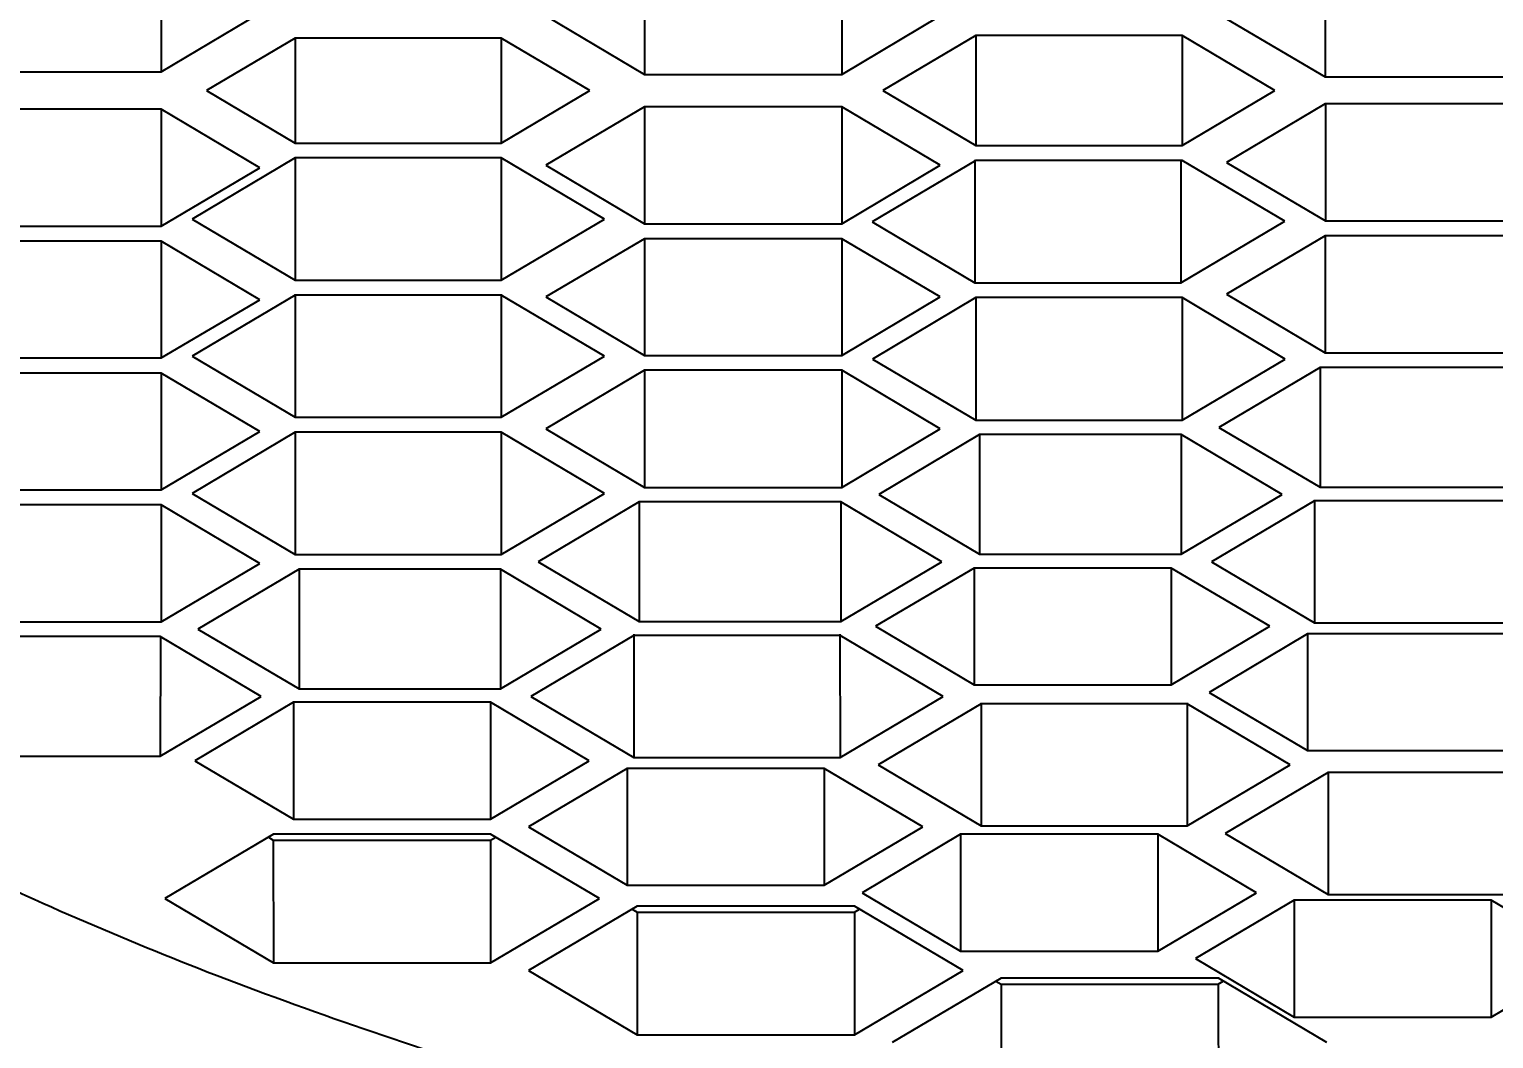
# Model space of a CAD drawing. Header units: millimetres. Extents: x 3495 to 4455, y 26793 to 27144.
# Drawn here: x 4346.016 to 4349.361, y 27040.582 to 27042.889 of the extents above; entities that cross this region are included whole.
import ezdxf

# ---------------------------------------------------------------- set-up
doc = ezdxf.new("R2010")
doc.units = ezdxf.units.MM
doc.styles.get("Standard").update_dxf_attribs({"font": ''})
doc.styles.get('Standard').set_extended_font_data('SimSun')
doc.dimstyles.new('副本 ISO-25-2bei', dxfattribs={"dimscale": 1.7, "dimtxt": 5, "dimasz": 5, "dimexe": 0.5, "dimexo": 0.625, "dimgap": 1, "dimtad": 1, "dimlfac": 0.0393, "dimdsep": 46, "dimtxsty": 'Standard', "dimcen": 2.5, "dimclrd": 1, "dimclre": 1, "dimclrt": 3, "dimadec": 0, "dimazin": 0, "dimtfac": 1, "dimtmove": 0, "dimatfit": 3, "dimfxl": 0, "dimarcsym": 0})

# ---------------------------------------------------------------- blocks, each defined once
blk = doc.blocks.new('*D14')
at = {"color": 1, "lineweight": -2, "transparency": 16777216}
for p, q in [((4281.5954, 27007.2561), (4281.5954, 27133.5514)), ((4424.555, 27007.2563), (4424.555, 27133.5514)), ((4290.0954, 27132.7014), (4416.055, 27132.7014))]:
    blk.add_line(p, q, dxfattribs=at)
at = {"color": 1, "transparency": 16777216}
for points in [[(4290.0954, 27134.118), (4290.0954, 27131.2847), (4281.5954, 27132.7014)], [(4416.055, 27134.118), (4416.055, 27131.2847), (4424.555, 27132.7014)]]:
    blk.add_solid(points, dxfattribs=at)
at = {"layer": 'Defpoints', "color": 0, "transparency": 16777216}
for p in [(4424.555, 27132.7014), (4281.5954, 27006.1936), (4424.555, 27006.1938)]:
    blk.add_point(p, dxfattribs=at)
at = {"color": 3, "transparency": 16777216, "insert": (4353.0752, 27138.6514), "char_height": 8.5, "attachment_point": 5}
blk.add_mtext('5.62', dxfattribs=at)

msp = doc.modelspace()

# ---------------------------------------------------------------- linework, layer by layer
for points, knots in [([(4353.0752, 27038.4793), (4352.2501, 27038.4793), (4351.4259, 27038.5125), (4350.6041, 27038.5823), (4350.6041, 27038.5823), (4349.8239, 27038.6479), (4349.047, 27038.7468), (4348.2776, 27038.8856), (4348.2776, 27038.8856), (4347.9211, 27038.9504), (4347.5655, 27039.0235), (4347.2124, 27039.1074), (4347.2124, 27039.1074), (4346.8833, 27039.1855), (4346.5568, 27039.2728), (4346.2336, 27039.3716), (4346.2336, 27039.3716), (4345.9369, 27039.4614), (4345.6436, 27039.5619), (4345.3553, 27039.6741), (4345.3553, 27039.6741), (4345.0952, 27039.7755), (4344.8401, 27039.886), (4344.5909, 27040.0106), (4344.5909, 27040.0106), (4344.3707, 27040.1211), (4344.1563, 27040.2416), (4343.9511, 27040.377), (4343.9511, 27040.377), (4343.7741, 27040.4942), (4343.6029, 27040.623), (4343.4467, 27040.7667), (4343.4467, 27040.7667), (4343.3121, 27040.8905), (4343.1875, 27041.0251), (4343.0828, 27041.1747), (4343.0828, 27041.1747), (4342.993, 27041.3043), (4342.9174, 27041.4447), (4342.8676, 27041.5943), (4342.8676, 27041.5943), (4342.8443, 27041.6641), (4342.8269, 27041.7347), (4342.8152, 27041.807), (4342.8152, 27041.807), (4342.8044, 27041.8776), (4342.8003, 27041.9491), (4342.8019, 27042.0206), (4342.8019, 27042.0206), (4342.8036, 27042.092), (4342.8119, 27042.1635), (4342.826, 27042.2333), (4342.826, 27042.2333), (4342.8402, 27042.3056), (4342.8609, 27042.377), (4342.8875, 27042.446), (4342.8875, 27042.446), (4342.9449, 27042.5955), (4343.0271, 27042.736), (4343.1235, 27042.8648), (4343.1235, 27042.8648), (4343.2357, 27043.0135), (4343.3661, 27043.1481), (4343.5057, 27043.2702)], [0, 0, 0, 0, 0.0625, 0.0625, 0.0625, 0.0625, 0.125, 0.125, 0.125, 0.125, 0.1875, 0.1875, 0.1875, 0.1875, 0.25, 0.25, 0.25, 0.25, 0.3125, 0.3125, 0.3125, 0.3125, 0.375, 0.375, 0.375, 0.375, 0.4375, 0.4375, 0.4375, 0.4375, 0.5, 0.5, 0.5, 0.5, 0.5625, 0.5625, 0.5625, 0.5625, 0.625, 0.625, 0.625, 0.625, 0.6875, 0.6875, 0.6875, 0.6875, 0.75, 0.75, 0.75, 0.75, 0.8125, 0.8125, 0.8125, 0.8125, 0.875, 0.875, 0.875, 0.875, 0.9375, 0.9375, 0.9375, 0.9375, 1, 1, 1, 1]), ([(4348.7961, 27040.0829), (4348.5069, 27040.1377), (4348.2194, 27040.1992), (4347.9336, 27040.269), (4347.9336, 27040.269), (4347.6669, 27040.3338), (4347.4018, 27040.4061), (4347.1392, 27040.4867), (4347.1392, 27040.4867), (4346.8974, 27040.5615), (4346.6581, 27040.6429), (4346.4222, 27040.7343), (4346.4222, 27040.7343), (4346.2095, 27040.8174), (4345.9992, 27040.908), (4345.794, 27041.0094), (4345.794, 27041.0094), (4345.6112, 27041.0991), (4345.4326, 27041.1971), (4345.2606, 27041.306), (4345.2606, 27041.306), (4345.111, 27041.4015), (4344.9664, 27041.5062), (4344.831, 27041.6226), (4344.831, 27041.6226), (4344.7147, 27041.7231), (4344.605, 27041.8319), (4344.5103, 27041.9533), (4344.5103, 27041.9533), (4344.4272, 27042.0588), (4344.3549, 27042.1726), (4344.3017, 27042.2948)], [0, 0, 0, 0, 0.125, 0.125, 0.125, 0.125, 0.25, 0.25, 0.25, 0.25, 0.375, 0.375, 0.375, 0.375, 0.5, 0.5, 0.5, 0.5, 0.625, 0.625, 0.625, 0.625, 0.75, 0.75, 0.75, 0.75, 0.875, 0.875, 0.875, 0.875, 1, 1, 1, 1]), ([(4348.8318, 27039.139), (4348.4994, 27039.2005), (4348.1679, 27039.2719), (4347.8389, 27039.3542), (4347.8389, 27039.3542), (4347.5356, 27039.4298), (4347.2348, 27039.5146), (4346.9382, 27039.6118), (4346.9382, 27039.6118), (4346.6698, 27039.6999), (4346.4047, 27039.7971), (4346.1447, 27039.9084), (4346.1447, 27039.9084), (4345.9153, 27040.0065), (4345.6893, 27040.1145), (4345.4725, 27040.2374), (4345.4725, 27040.2374), (4345.2847, 27040.3438), (4345.1035, 27040.4618), (4344.934, 27040.5947), (4344.934, 27040.5947), (4344.7895, 27040.7077), (4344.6548, 27040.8324), (4344.5377, 27040.9728), (4344.5377, 27040.9728), (4344.4862, 27041.0351), (4344.438, 27041.0999), (4344.3956, 27041.1681), (4344.3956, 27041.1681), (4344.3557, 27041.2312), (4344.32, 27041.2977), (4344.2909, 27041.3658), (4344.2909, 27041.3658), (4344.2635, 27041.4306), (4344.2411, 27041.4971), (4344.2253, 27041.5661), (4344.2253, 27041.5661), (4344.2103, 27041.6317), (4344.2012, 27041.699), (4344.1987, 27041.7663)], [0, 0, 0, 0, 0.1, 0.1, 0.1, 0.1, 0.2, 0.2, 0.2, 0.2, 0.3, 0.3, 0.3, 0.3, 0.4, 0.4, 0.4, 0.4, 0.5, 0.5, 0.5, 0.5, 0.6, 0.6, 0.6, 0.6, 0.7, 0.7, 0.7, 0.7, 0.8, 0.8, 0.8, 0.8, 0.9, 0.9, 0.9, 0.9, 1, 1, 1, 1]), ([(4342.6698, 27040.6014), (4342.8925, 27040.4069), (4343.1385, 27040.2374), (4343.3935, 27040.0862), (4343.3935, 27040.0862), (4343.6952, 27039.9067), (4344.0109, 27039.7522), (4344.3333, 27039.6134), (4344.3333, 27039.6134), (4344.7047, 27039.4539), (4345.0844, 27039.3168), (4345.4691, 27039.1938), (4345.4691, 27039.1938), (4345.8995, 27039.0576), (4346.3358, 27038.9404), (4346.7753, 27038.8374), (4346.7753, 27038.8374), (4347.2539, 27038.7252), (4347.7375, 27038.6313), (4348.2227, 27038.5515), (4348.2227, 27038.5515), (4348.7387, 27038.466), (4349.258, 27038.397), (4349.7782, 27038.3422), (4349.7782, 27038.3422), (4350.3199, 27038.2848), (4350.8633, 27038.2433), (4351.4076, 27038.215), (4351.4076, 27038.215), (4351.9634, 27038.186), (4352.5193, 27038.1718), (4353.0752, 27038.1718), (4353.0752, 27038.1718), (4353.6311, 27038.1718), (4354.1869, 27038.186), (4354.742, 27038.215), (4354.742, 27038.215), (4355.2862, 27038.2433), (4355.8296, 27038.2848), (4356.3714, 27038.3422), (4356.3714, 27038.3422), (4356.8923, 27038.397), (4357.4108, 27038.466), (4357.9276, 27038.5515), (4357.9276, 27038.5515), (4358.4129, 27038.6313), (4358.8956, 27038.7252), (4359.3742, 27038.8374), (4359.3742, 27038.8374), (4359.8138, 27038.9404), (4360.25, 27039.0576), (4360.6804, 27039.1938), (4360.6804, 27039.1938), (4361.0651, 27039.3168), (4361.4457, 27039.4539), (4361.8163, 27039.6134), (4361.8163, 27039.6134), (4362.1386, 27039.7522), (4362.4544, 27039.9067), (4362.7568, 27040.0862), (4362.7568, 27040.0862), (4363.0119, 27040.2374), (4363.257, 27040.4069), (4363.4797, 27040.6014)], [0, 0, 0, 0, 0.0625, 0.0625, 0.0625, 0.0625, 0.125, 0.125, 0.125, 0.125, 0.1875, 0.1875, 0.1875, 0.1875, 0.25, 0.25, 0.25, 0.25, 0.3125, 0.3125, 0.3125, 0.3125, 0.375, 0.375, 0.375, 0.375, 0.4375, 0.4375, 0.4375, 0.4375, 0.5, 0.5, 0.5, 0.5, 0.5625, 0.5625, 0.5625, 0.5625, 0.625, 0.625, 0.625, 0.625, 0.6875, 0.6875, 0.6875, 0.6875, 0.75, 0.75, 0.75, 0.75, 0.8125, 0.8125, 0.8125, 0.8125, 0.875, 0.875, 0.875, 0.875, 0.9375, 0.9375, 0.9375, 0.9375, 1, 1, 1, 1])]:
    msp.add_open_spline(points, degree=3, knots=knots)
for points in [[(4346.3166, 27043.0592), (4346.3166, 27043.0592), (4346.3166, 27042.7916), (4346.3166, 27042.7916)], [(4347.4209, 27043.0534), (4347.4209, 27043.0534), (4347.4209, 27042.7858), (4347.4209, 27042.7858)], [(4347.8713, 27043.0534), (4347.8713, 27043.0534), (4347.8713, 27042.7858), (4347.8713, 27042.7858)], [(4348.9755, 27043.0467), (4348.9755, 27043.0467), (4348.9755, 27042.78), (4348.9755, 27042.78)], [(4346.3166, 27042.7916), (4346.3166, 27042.7916), (4346.5418, 27042.9254), (4346.5418, 27042.9254)], [(4347.1957, 27042.9196), (4347.1957, 27042.9196), (4347.4209, 27042.7858), (4347.4209, 27042.7858)], [(4347.8713, 27042.7858), (4347.8713, 27042.7858), (4348.0964, 27042.9196), (4348.0964, 27042.9196)], [(4348.7504, 27042.9129), (4348.7504, 27042.9129), (4348.9755, 27042.78), (4348.9755, 27042.78)], [(4346.6232, 27042.8689), (4346.6232, 27042.8689), (4346.4205, 27042.7493), (4346.4205, 27042.7493)], [(4346.6232, 27042.8689), (4346.6232, 27042.8689), (4346.6232, 27042.6288), (4346.6232, 27042.6288)], [(4347.0935, 27042.8689), (4347.0935, 27042.8689), (4346.6232, 27042.8689), (4346.6232, 27042.8689)], [(4347.0935, 27042.8689), (4347.0935, 27042.8689), (4347.0935, 27042.6288), (4347.0935, 27042.6288)], [(4347.2963, 27042.7493), (4347.2963, 27042.7493), (4347.0935, 27042.8689), (4347.0935, 27042.8689)], [(4348.1779, 27042.8747), (4348.1779, 27042.8747), (4347.9652, 27042.7493), (4347.9652, 27042.7493)], [(4348.1779, 27042.8747), (4348.1779, 27042.8747), (4348.1779, 27042.623), (4348.1779, 27042.623)], [(4348.649, 27042.8747), (4348.649, 27042.8747), (4348.1779, 27042.8747), (4348.1779, 27042.8747)], [(4348.649, 27042.8747), (4348.649, 27042.8747), (4348.649, 27042.623), (4348.649, 27042.623)], [(4348.8609, 27042.7493), (4348.8609, 27042.7493), (4348.649, 27042.8747), (4348.649, 27042.8747)], [(4345.8663, 27042.7916), (4345.8663, 27042.7916), (4346.3166, 27042.7916), (4346.3166, 27042.7916)], [(4347.4209, 27042.7858), (4347.4209, 27042.7858), (4347.8713, 27042.7858), (4347.8713, 27042.7858)], [(4348.9755, 27042.78), (4348.9755, 27042.78), (4349.4259, 27042.78), (4349.4259, 27042.78)], [(4346.4205, 27042.7493), (4346.4205, 27042.7493), (4346.6232, 27042.6288), (4346.6232, 27042.6288)], [(4347.0935, 27042.6288), (4347.0935, 27042.6288), (4347.2963, 27042.7493), (4347.2963, 27042.7493)], [(4347.9652, 27042.7493), (4347.9652, 27042.7493), (4348.1779, 27042.623), (4348.1779, 27042.623)], [(4348.649, 27042.623), (4348.649, 27042.623), (4348.8609, 27042.7493), (4348.8609, 27042.7493)], [(4346.3166, 27042.706), (4346.3166, 27042.706), (4345.8663, 27042.706), (4345.8663, 27042.706)], [(4346.3166, 27042.706), (4346.3166, 27042.706), (4346.3166, 27042.4385), (4346.3166, 27042.4385)], [(4346.5418, 27042.5723), (4346.5418, 27042.5723), (4346.3166, 27042.706), (4346.3166, 27042.706)], [(4347.4209, 27042.7119), (4347.4209, 27042.7119), (4347.1957, 27042.5781), (4347.1957, 27042.5781)], [(4347.4209, 27042.7119), (4347.4209, 27042.7119), (4347.4209, 27042.4443), (4347.4209, 27042.4443)], [(4347.8713, 27042.7119), (4347.8713, 27042.7119), (4347.4209, 27042.7119), (4347.4209, 27042.7119)], [(4347.8713, 27042.7119), (4347.8713, 27042.7119), (4347.8713, 27042.4443), (4347.8713, 27042.4443)], [(4348.0964, 27042.5781), (4348.0964, 27042.5781), (4347.8713, 27042.7119), (4347.8713, 27042.7119)], [(4348.9755, 27042.7185), (4348.9755, 27042.7185), (4348.7504, 27042.5847), (4348.7504, 27042.5847)], [(4349.4259, 27042.7185), (4349.4259, 27042.7185), (4348.9755, 27042.7185), (4348.9755, 27042.7185)], [(4348.9764, 27042.7185), (4348.9764, 27042.7185), (4348.9764, 27042.451), (4348.9764, 27042.451)], [(4346.6232, 27042.6288), (4346.6232, 27042.6288), (4347.0935, 27042.6288), (4347.0935, 27042.6288)], [(4346.6232, 27042.5947), (4346.6232, 27042.5947), (4346.3873, 27042.4551), (4346.3873, 27042.4551)], [(4346.6232, 27042.5964), (4346.6232, 27042.5964), (4346.6232, 27042.3155), (4346.6232, 27042.3155)], [(4347.0935, 27042.5947), (4347.0935, 27042.5947), (4346.6232, 27042.5947), (4346.6232, 27042.5947)], [(4347.0935, 27042.5964), (4347.0935, 27042.5964), (4347.0935, 27042.3155), (4347.0935, 27042.3155)], [(4347.3295, 27042.4551), (4347.3295, 27042.4551), (4347.0935, 27042.5947), (4347.0935, 27042.5947)], [(4348.1779, 27042.623), (4348.1779, 27042.623), (4348.649, 27042.623), (4348.649, 27042.623)], [(4346.3166, 27042.4385), (4346.3166, 27042.4385), (4346.5418, 27042.5723), (4346.5418, 27042.5723)], [(4347.1957, 27042.5781), (4347.1957, 27042.5781), (4347.4209, 27042.4443), (4347.4209, 27042.4443)], [(4347.8713, 27042.4443), (4347.8713, 27042.4443), (4348.0964, 27042.5781), (4348.0964, 27042.5781)], [(4348.1779, 27042.5889), (4348.1779, 27042.5889), (4347.9411, 27042.4485), (4347.9411, 27042.4485)], [(4348.1754, 27042.5906), (4348.1754, 27042.5906), (4348.1754, 27042.3097), (4348.1754, 27042.3097)], [(4348.649, 27042.5889), (4348.649, 27042.5889), (4348.1779, 27042.5889), (4348.1779, 27042.5889)], [(4348.6457, 27042.5906), (4348.6457, 27042.5906), (4348.6457, 27042.3097), (4348.6457, 27042.3097)], [(4348.8833, 27042.4501), (4348.8833, 27042.4501), (4348.649, 27042.5889), (4348.649, 27042.5889)], [(4348.7504, 27042.5847), (4348.7504, 27042.5847), (4348.9764, 27042.451), (4348.9764, 27042.451)], [(4345.8663, 27042.4385), (4345.8663, 27042.4385), (4346.3166, 27042.4385), (4346.3166, 27042.4385)], [(4346.3873, 27042.4551), (4346.3873, 27042.4551), (4346.6232, 27042.3155), (4346.6232, 27042.3155)], [(4347.0935, 27042.3155), (4347.0935, 27042.3155), (4347.3295, 27042.4551), (4347.3295, 27042.4551)], [(4347.4209, 27042.4443), (4347.4209, 27042.4443), (4347.8713, 27042.4443), (4347.8713, 27042.4443)], [(4347.9411, 27042.4485), (4347.9411, 27042.4485), (4348.1754, 27042.3097), (4348.1754, 27042.3097)], [(4348.6457, 27042.3097), (4348.6457, 27042.3097), (4348.8833, 27042.4501), (4348.8833, 27042.4501)], [(4348.9764, 27042.451), (4348.9764, 27042.451), (4349.4267, 27042.451), (4349.4267, 27042.451)], [(4346.3166, 27042.4044), (4346.3166, 27042.4044), (4345.8663, 27042.4044), (4345.8663, 27042.4044)], [(4346.3166, 27042.4044), (4346.3166, 27042.4044), (4346.3166, 27042.1377), (4346.3166, 27042.1377)], [(4346.5418, 27042.2707), (4346.5418, 27042.2707), (4346.3166, 27042.4044), (4346.3166, 27042.4044)], [(4347.4209, 27042.4102), (4347.4209, 27042.4102), (4347.1957, 27042.2773), (4347.1957, 27042.2773)], [(4347.4209, 27042.4102), (4347.4209, 27042.4102), (4347.4209, 27042.1435), (4347.4209, 27042.1435)], [(4347.8713, 27042.4102), (4347.8713, 27042.4102), (4347.4209, 27042.4102), (4347.4209, 27042.4102)], [(4347.8713, 27042.4102), (4347.8713, 27042.4102), (4347.8713, 27042.1435), (4347.8713, 27042.1435)], [(4348.0964, 27042.2773), (4348.0964, 27042.2773), (4347.8713, 27042.4102), (4347.8713, 27042.4102)], [(4348.9755, 27042.4169), (4348.9755, 27042.4169), (4348.7504, 27042.2831), (4348.7504, 27042.2831)], [(4348.9755, 27042.4169), (4348.9755, 27042.4169), (4348.9755, 27042.1493), (4348.9755, 27042.1493)], [(4349.4259, 27042.4169), (4349.4259, 27042.4169), (4348.9755, 27042.4169), (4348.9755, 27042.4169)], [(4346.6232, 27042.3155), (4346.6232, 27042.3155), (4347.0935, 27042.3155), (4347.0935, 27042.3155)], [(4348.1754, 27042.3097), (4348.1754, 27042.3097), (4348.6457, 27042.3097), (4348.6457, 27042.3097)], [(4346.3166, 27042.1377), (4346.3166, 27042.1377), (4346.5418, 27042.2707), (4346.5418, 27042.2707)], [(4346.6232, 27042.2815), (4346.6232, 27042.2815), (4346.3873, 27042.1419), (4346.3873, 27042.1419)], [(4346.6232, 27042.2831), (4346.6232, 27042.2831), (4346.6232, 27042.0023), (4346.6232, 27042.0023)], [(4347.0935, 27042.2815), (4347.0935, 27042.2815), (4346.6232, 27042.2815), (4346.6232, 27042.2815)], [(4347.0935, 27042.2831), (4347.0935, 27042.2831), (4347.0935, 27042.0023), (4347.0935, 27042.0023)], [(4347.3295, 27042.1419), (4347.3295, 27042.1419), (4347.0935, 27042.2815), (4347.0935, 27042.2815)], [(4347.1957, 27042.2773), (4347.1957, 27042.2773), (4347.4209, 27042.1435), (4347.4209, 27042.1435)], [(4347.8713, 27042.1435), (4347.8713, 27042.1435), (4348.0964, 27042.2773), (4348.0964, 27042.2773)], [(4348.1779, 27042.2756), (4348.1779, 27042.2756), (4347.9419, 27042.1352), (4347.9419, 27042.1352)], [(4348.1779, 27042.2773), (4348.1779, 27042.2773), (4348.1779, 27041.9956), (4348.1779, 27041.9956)], [(4348.649, 27042.2756), (4348.649, 27042.2756), (4348.1779, 27042.2756), (4348.1779, 27042.2756)], [(4348.649, 27042.2773), (4348.649, 27042.2773), (4348.649, 27041.9956), (4348.649, 27041.9956)], [(4348.8841, 27042.1352), (4348.8841, 27042.1352), (4348.649, 27042.2756), (4348.649, 27042.2756)], [(4348.7504, 27042.2831), (4348.7504, 27042.2831), (4348.9755, 27042.1493), (4348.9755, 27042.1493)], [(4345.8663, 27042.1377), (4345.8663, 27042.1377), (4346.3166, 27042.1377), (4346.3166, 27042.1377)], [(4346.3873, 27042.1419), (4346.3873, 27042.1419), (4346.6232, 27042.0023), (4346.6232, 27042.0023)], [(4347.0935, 27042.0023), (4347.0935, 27042.0023), (4347.3295, 27042.1419), (4347.3295, 27042.1419)], [(4347.4209, 27042.1435), (4347.4209, 27042.1435), (4347.8713, 27042.1435), (4347.8713, 27042.1435)], [(4347.9419, 27042.1352), (4347.9419, 27042.1352), (4348.1779, 27041.9956), (4348.1779, 27041.9956)], [(4348.649, 27041.9956), (4348.649, 27041.9956), (4348.8841, 27042.1352), (4348.8841, 27042.1352)], [(4348.9755, 27042.1493), (4348.9755, 27042.1493), (4349.4259, 27042.1493), (4349.4259, 27042.1493)], [(4346.3166, 27042.1028), (4346.3166, 27042.1028), (4345.8663, 27042.1028), (4345.8663, 27042.1028)], [(4346.3166, 27042.1028), (4346.3166, 27042.1028), (4346.3166, 27041.8361), (4346.3166, 27041.8361)], [(4346.5418, 27041.9699), (4346.5418, 27041.9699), (4346.3166, 27042.1028), (4346.3166, 27042.1028)], [(4347.4209, 27042.1095), (4347.4209, 27042.1095), (4347.1957, 27041.9757), (4347.1957, 27041.9757)], [(4347.4209, 27042.1095), (4347.4209, 27042.1095), (4347.4209, 27041.8419), (4347.4209, 27041.8419)], [(4347.8713, 27042.1095), (4347.8713, 27042.1095), (4347.4209, 27042.1095), (4347.4209, 27042.1095)], [(4347.8713, 27042.1095), (4347.8713, 27042.1095), (4347.8713, 27041.8419), (4347.8713, 27041.8419)], [(4348.0964, 27041.9757), (4348.0964, 27041.9757), (4347.8713, 27042.1095), (4347.8713, 27042.1095)], [(4348.9639, 27042.1161), (4348.9639, 27042.1161), (4348.7329, 27041.979), (4348.7329, 27041.979)], [(4348.9639, 27042.1161), (4348.9639, 27042.1161), (4348.9639, 27041.8427), (4348.9639, 27041.8427)], [(4349.4242, 27042.1161), (4349.4242, 27042.1161), (4348.9639, 27042.1161), (4348.9639, 27042.1161)], [(4346.6232, 27042.0023), (4346.6232, 27042.0023), (4347.0935, 27042.0023), (4347.0935, 27042.0023)], [(4348.1779, 27041.9956), (4348.1779, 27041.9956), (4348.649, 27041.9956), (4348.649, 27041.9956)], [(4346.3166, 27041.8361), (4346.3166, 27041.8361), (4346.5418, 27041.9699), (4346.5418, 27041.9699)], [(4346.6232, 27041.9682), (4346.6232, 27041.9682), (4346.3873, 27041.8278), (4346.3873, 27041.8278)], [(4346.6232, 27041.9699), (4346.6232, 27041.9699), (4346.6232, 27041.6882), (4346.6232, 27041.6882)], [(4347.0935, 27041.9682), (4347.0935, 27041.9682), (4346.6232, 27041.9682), (4346.6232, 27041.9682)], [(4347.0935, 27041.9699), (4347.0935, 27041.9699), (4347.0935, 27041.6882), (4347.0935, 27041.6882)], [(4347.3295, 27041.8278), (4347.3295, 27041.8278), (4347.0935, 27041.9682), (4347.0935, 27041.9682)], [(4347.1957, 27041.9757), (4347.1957, 27041.9757), (4347.4209, 27041.8419), (4347.4209, 27041.8419)], [(4347.8713, 27041.8419), (4347.8713, 27041.8419), (4348.0964, 27041.9757), (4348.0964, 27041.9757)], [(4348.1862, 27041.9624), (4348.1862, 27041.9624), (4347.956, 27041.8253), (4347.956, 27041.8253)], [(4348.1862, 27041.9624), (4348.1862, 27041.9624), (4348.1862, 27041.689), (4348.1862, 27041.689)], [(4348.6465, 27041.9624), (4348.6465, 27041.9624), (4348.1862, 27041.9624), (4348.1862, 27041.9624)], [(4348.6465, 27041.9624), (4348.6465, 27041.9624), (4348.6465, 27041.689), (4348.6465, 27041.689)], [(4348.8775, 27041.8253), (4348.8775, 27041.8253), (4348.6465, 27041.9624), (4348.6465, 27041.9624)], [(4348.7329, 27041.979), (4348.7329, 27041.979), (4348.9639, 27041.8427), (4348.9639, 27041.8427)], [(4345.8663, 27041.8361), (4345.8663, 27041.8361), (4346.3166, 27041.8361), (4346.3166, 27041.8361)], [(4346.3873, 27041.8278), (4346.3873, 27041.8278), (4346.6232, 27041.6882), (4346.6232, 27041.6882)], [(4347.0935, 27041.6882), (4347.0935, 27041.6882), (4347.3295, 27041.8278), (4347.3295, 27041.8278)], [(4347.4209, 27041.8419), (4347.4209, 27041.8419), (4347.8713, 27041.8419), (4347.8713, 27041.8419)], [(4347.956, 27041.8253), (4347.956, 27041.8253), (4348.1862, 27041.689), (4348.1862, 27041.689)], [(4348.6465, 27041.689), (4348.6465, 27041.689), (4348.8775, 27041.8253), (4348.8775, 27041.8253)], [(4348.9639, 27041.8427), (4348.9639, 27041.8427), (4349.4242, 27041.8427), (4349.4242, 27041.8427)], [(4346.3166, 27041.802), (4346.3166, 27041.802), (4345.8663, 27041.802), (4345.8663, 27041.802)], [(4346.3166, 27041.802), (4346.3166, 27041.802), (4346.3166, 27041.5345), (4346.3166, 27041.5345)], [(4346.5418, 27041.6683), (4346.5418, 27041.6683), (4346.3166, 27041.802), (4346.3166, 27041.802)], [(4347.4085, 27041.8087), (4347.4085, 27041.8087), (4347.1783, 27041.6716), (4347.1783, 27041.6716)], [(4347.4085, 27041.8087), (4347.4085, 27041.8087), (4347.4085, 27041.5353), (4347.4085, 27041.5353)], [(4347.8696, 27041.8087), (4347.8696, 27041.8087), (4347.4085, 27041.8087), (4347.4085, 27041.8087)], [(4347.8696, 27041.8087), (4347.8696, 27041.8087), (4347.8696, 27041.5353), (4347.8696, 27041.5353)], [(4348.0998, 27041.6716), (4348.0998, 27041.6716), (4347.8696, 27041.8087), (4347.8696, 27041.8087)], [(4348.9514, 27041.8112), (4348.9514, 27041.8112), (4348.7163, 27041.6716), (4348.7163, 27041.6716)], [(4348.9514, 27041.8137), (4348.9514, 27041.8137), (4348.9514, 27041.532), (4348.9514, 27041.532)], [(4349.4226, 27041.8112), (4349.4226, 27041.8112), (4348.9514, 27041.8112), (4348.9514, 27041.8112)], [(4346.6232, 27041.6882), (4346.6232, 27041.6882), (4347.0935, 27041.6882), (4347.0935, 27041.6882)], [(4348.1862, 27041.689), (4348.1862, 27041.689), (4348.6465, 27041.689), (4348.6465, 27041.689)], [(4346.3166, 27041.5345), (4346.3166, 27041.5345), (4346.5418, 27041.6683), (4346.5418, 27041.6683)], [(4346.6316, 27041.655), (4346.6316, 27041.655), (4346.4006, 27041.5179), (4346.4006, 27041.5179)], [(4346.6316, 27041.655), (4346.6316, 27041.655), (4346.6316, 27041.3816), (4346.6316, 27041.3816)], [(4347.0919, 27041.655), (4347.0919, 27041.655), (4346.6316, 27041.655), (4346.6316, 27041.655)], [(4347.0919, 27041.655), (4347.0919, 27041.655), (4347.0919, 27041.3816), (4347.0919, 27041.3816)], [(4347.322, 27041.5179), (4347.322, 27041.5179), (4347.0919, 27041.655), (4347.0919, 27041.655)], [(4347.1783, 27041.6716), (4347.1783, 27041.6716), (4347.4085, 27041.5353), (4347.4085, 27041.5353)], [(4347.8696, 27041.5353), (4347.8696, 27041.5353), (4348.0998, 27041.6716), (4348.0998, 27041.6716)], [(4348.1737, 27041.6575), (4348.1737, 27041.6575), (4347.9485, 27041.5245), (4347.9485, 27041.5245)], [(4348.1737, 27041.6575), (4348.1737, 27041.6575), (4348.1737, 27041.3907), (4348.1737, 27041.3907)], [(4348.6241, 27041.6575), (4348.6241, 27041.6575), (4348.1737, 27041.6575), (4348.1737, 27041.6575)], [(4348.6241, 27041.6575), (4348.6241, 27041.6575), (4348.6241, 27041.3907), (4348.6241, 27041.3907)], [(4348.8492, 27041.5245), (4348.8492, 27041.5245), (4348.6241, 27041.6575), (4348.6241, 27041.6575)], [(4348.7163, 27041.6716), (4348.7163, 27041.6716), (4348.9514, 27041.532), (4348.9514, 27041.532)], [(4345.8663, 27041.5345), (4345.8663, 27041.5345), (4346.3166, 27041.5345), (4346.3166, 27041.5345)], [(4347.4085, 27041.5353), (4347.4085, 27041.5353), (4347.8696, 27041.5353), (4347.8696, 27041.5353)], [(4347.9485, 27041.5245), (4347.9485, 27041.5245), (4348.1737, 27041.3907), (4348.1737, 27041.3907)], [(4348.6241, 27041.3907), (4348.6241, 27041.3907), (4348.8492, 27041.5245), (4348.8492, 27041.5245)], [(4348.9514, 27041.532), (4348.9514, 27041.532), (4349.4226, 27041.532), (4349.4226, 27041.532)], [(4346.3142, 27041.5012), (4346.3142, 27041.5012), (4345.8538, 27041.5012), (4345.8538, 27041.5012)], [(4346.315, 27041.5012), (4346.315, 27041.5012), (4346.3142, 27041.2279), (4346.3142, 27041.2279)], [(4346.5451, 27041.3641), (4346.5451, 27041.3641), (4346.3142, 27041.5012), (4346.3142, 27041.5012)], [(4346.4006, 27041.5179), (4346.4006, 27041.5179), (4346.6316, 27041.3816), (4346.6316, 27041.3816)], [(4347.0919, 27041.3816), (4347.0919, 27041.3816), (4347.322, 27041.5179), (4347.322, 27041.5179)], [(4347.3968, 27041.5037), (4347.3968, 27041.5037), (4347.1608, 27041.3641), (4347.1608, 27041.3641)], [(4347.3968, 27041.5062), (4347.3968, 27041.5062), (4347.3968, 27041.2246), (4347.3968, 27041.2246)], [(4347.8679, 27041.5037), (4347.8679, 27041.5037), (4347.3968, 27041.5037), (4347.3968, 27041.5037)], [(4347.8671, 27041.5062), (4347.8671, 27041.5062), (4347.8679, 27041.2246), (4347.8679, 27041.2246)], [(4348.1031, 27041.3641), (4348.1031, 27041.3641), (4347.8679, 27041.5037), (4347.8679, 27041.5037)], [(4348.9356, 27041.5071), (4348.9356, 27041.5071), (4348.7105, 27041.3733), (4348.7105, 27041.3733)], [(4348.9356, 27041.5071), (4348.9356, 27041.5071), (4348.9356, 27041.2403), (4348.9356, 27041.2403)], [(4349.386, 27041.5071), (4349.386, 27041.5071), (4348.9356, 27041.5071), (4348.9356, 27041.5071)], [(4348.1737, 27041.3907), (4348.1737, 27041.3907), (4348.6241, 27041.3907), (4348.6241, 27041.3907)], [(4346.3142, 27041.2279), (4346.3142, 27041.2279), (4346.5451, 27041.3641), (4346.5451, 27041.3641)], [(4346.6316, 27041.3816), (4346.6316, 27041.3816), (4347.0919, 27041.3816), (4347.0919, 27041.3816)], [(4347.1608, 27041.3641), (4347.1608, 27041.3641), (4347.3968, 27041.2246), (4347.3968, 27041.2246)], [(4347.8679, 27041.2246), (4347.8679, 27041.2246), (4348.1031, 27041.3641), (4348.1031, 27041.3641)], [(4348.7105, 27041.3733), (4348.7105, 27041.3733), (4348.9356, 27041.2403), (4348.9356, 27041.2403)], [(4346.6191, 27041.3509), (4346.6191, 27041.3509), (4346.3939, 27041.2171), (4346.3939, 27041.2171)], [(4346.6191, 27041.3509), (4346.6191, 27041.3509), (4346.6191, 27041.0833), (4346.6191, 27041.0833)], [(4347.0694, 27041.3509), (4347.0694, 27041.3509), (4346.6191, 27041.3509), (4346.6191, 27041.3509)], [(4347.0694, 27041.3509), (4347.0694, 27041.3509), (4347.0694, 27041.0833), (4347.0694, 27041.0833)], [(4347.2946, 27041.2171), (4347.2946, 27041.2171), (4347.0694, 27041.3509), (4347.0694, 27041.3509)], [(4348.1895, 27041.3475), (4348.1895, 27041.3475), (4347.9544, 27041.2079), (4347.9544, 27041.2079)], [(4348.1895, 27041.3492), (4348.1895, 27041.3492), (4348.1895, 27041.0683), (4348.1895, 27041.0683)], [(4348.6606, 27041.3475), (4348.6606, 27041.3475), (4348.1895, 27041.3475), (4348.1895, 27041.3475)], [(4348.6606, 27041.3492), (4348.6606, 27041.3492), (4348.6606, 27041.0683), (4348.6606, 27041.0683)], [(4348.8958, 27041.2079), (4348.8958, 27041.2079), (4348.6606, 27041.3475), (4348.6606, 27041.3475)], [(4345.8538, 27041.2279), (4345.8538, 27041.2279), (4346.3142, 27041.2279), (4346.3142, 27041.2279)], [(4347.3968, 27041.2246), (4347.3968, 27041.2246), (4347.8679, 27041.2246), (4347.8679, 27041.2246)], [(4348.9356, 27041.2403), (4348.9356, 27041.2403), (4349.386, 27041.2403), (4349.386, 27041.2403)], [(4346.3939, 27041.2171), (4346.3939, 27041.2171), (4346.6191, 27041.0833), (4346.6191, 27041.0833)], [(4347.0694, 27041.0833), (4347.0694, 27041.0833), (4347.2946, 27041.2171), (4347.2946, 27041.2171)], [(4347.381, 27041.1996), (4347.381, 27041.1996), (4347.1559, 27041.0659), (4347.1559, 27041.0659)], [(4347.381, 27041.1996), (4347.381, 27041.1996), (4347.381, 27040.9329), (4347.381, 27040.9329)], [(4347.8314, 27041.1996), (4347.8314, 27041.1996), (4347.381, 27041.1996), (4347.381, 27041.1996)], [(4347.8314, 27041.1996), (4347.8314, 27041.1996), (4347.8314, 27040.9329), (4347.8314, 27040.9329)], [(4348.0566, 27041.0659), (4348.0566, 27041.0659), (4347.8314, 27041.1996), (4347.8314, 27041.1996)], [(4347.9544, 27041.2079), (4347.9544, 27041.2079), (4348.1895, 27041.0683), (4348.1895, 27041.0683)], [(4348.6606, 27041.0683), (4348.6606, 27041.0683), (4348.8958, 27041.2079), (4348.8958, 27041.2079)], [(4348.9822, 27041.1905), (4348.9822, 27041.1905), (4348.747, 27041.0509), (4348.747, 27041.0509)], [(4348.9822, 27041.1921), (4348.9822, 27041.1921), (4348.9822, 27040.9113), (4348.9822, 27040.9113)], [(4349.4533, 27041.1905), (4349.4533, 27041.1905), (4348.9822, 27041.1905), (4348.9822, 27041.1905)], [(4346.6191, 27041.0833), (4346.6191, 27041.0833), (4347.0694, 27041.0833), (4347.0694, 27041.0833)], [(4347.1559, 27041.0659), (4347.1559, 27041.0659), (4347.381, 27040.9329), (4347.381, 27040.9329)], [(4347.8314, 27040.9329), (4347.8314, 27040.9329), (4348.0566, 27041.0659), (4348.0566, 27041.0659)], [(4348.1895, 27041.0683), (4348.1895, 27041.0683), (4348.6606, 27041.0683), (4348.6606, 27041.0683)], [(4346.5734, 27041.0492), (4346.5734, 27041.0492), (4346.325, 27040.9022), (4346.325, 27040.9022)], [(4346.5618, 27041.0426), (4346.5618, 27041.0426), (4346.5726, 27041.0359), (4346.5726, 27041.0359)], [(4346.5726, 27041.0359), (4346.5726, 27041.0359), (4346.5734, 27040.7551), (4346.5734, 27040.7551)], [(4346.5726, 27041.0359), (4346.5726, 27041.0359), (4347.0694, 27041.0359), (4347.0694, 27041.0359)], [(4347.0694, 27041.0492), (4347.0694, 27041.0492), (4346.5734, 27041.0492), (4346.5734, 27041.0492)], [(4347.3179, 27040.9022), (4347.3179, 27040.9022), (4347.0694, 27041.0492), (4347.0694, 27041.0492)], [(4347.0694, 27041.0359), (4347.0694, 27041.0359), (4347.0811, 27041.0426), (4347.0811, 27041.0426)], [(4347.0694, 27041.0359), (4347.0694, 27041.0359), (4347.0694, 27040.7551), (4347.0694, 27040.7551)], [(4348.143, 27041.0492), (4348.143, 27041.0492), (4347.9178, 27040.9155), (4347.9178, 27040.9155)], [(4348.143, 27041.0492), (4348.143, 27041.0492), (4348.143, 27040.7817), (4348.143, 27040.7817)], [(4348.5933, 27041.0492), (4348.5933, 27041.0492), (4348.143, 27041.0492), (4348.143, 27041.0492)], [(4348.5933, 27041.0492), (4348.5933, 27041.0492), (4348.5933, 27040.7817), (4348.5933, 27040.7817)], [(4348.8185, 27040.9155), (4348.8185, 27040.9155), (4348.5933, 27041.0492), (4348.5933, 27041.0492)], [(4348.747, 27041.0509), (4348.747, 27041.0509), (4348.9822, 27040.9113), (4348.9822, 27040.9113)], [(4347.381, 27040.9329), (4347.381, 27040.9329), (4347.8314, 27040.9329), (4347.8314, 27040.9329)], [(4346.325, 27040.9022), (4346.325, 27040.9022), (4346.5734, 27040.7551), (4346.5734, 27040.7551)], [(4347.0694, 27040.7551), (4347.0694, 27040.7551), (4347.3179, 27040.9022), (4347.3179, 27040.9022)], [(4347.9178, 27040.9155), (4347.9178, 27040.9155), (4348.143, 27040.7817), (4348.143, 27040.7817)], [(4348.5933, 27040.7817), (4348.5933, 27040.7817), (4348.8185, 27040.9155), (4348.8185, 27040.9155)], [(4348.9049, 27040.8988), (4348.9049, 27040.8988), (4348.6797, 27040.7651), (4348.6797, 27040.7651)], [(4348.9049, 27040.8988), (4348.9049, 27040.8988), (4348.9049, 27040.6313), (4348.9049, 27040.6313)], [(4349.3552, 27040.8988), (4349.3552, 27040.8988), (4348.9049, 27040.8988), (4348.9049, 27040.8988)], [(4348.9822, 27040.9113), (4348.9822, 27040.9113), (4349.4533, 27040.9113), (4349.4533, 27040.9113)], [(4349.3552, 27040.8988), (4349.3552, 27040.8988), (4349.3552, 27040.6313), (4349.3552, 27040.6313)], [(4349.5804, 27040.7651), (4349.5804, 27040.7651), (4349.3552, 27040.8988), (4349.3552, 27040.8988)], [(4347.4043, 27040.8847), (4347.4043, 27040.8847), (4347.1559, 27040.7376), (4347.1559, 27040.7376)], [(4347.3927, 27040.8781), (4347.3927, 27040.8781), (4347.4043, 27040.8714), (4347.4043, 27040.8714)], [(4347.9003, 27040.8847), (4347.9003, 27040.8847), (4347.4043, 27040.8847), (4347.4043, 27040.8847)], [(4347.4043, 27040.8714), (4347.4043, 27040.8714), (4347.4043, 27040.5906), (4347.4043, 27040.5906)], [(4347.4043, 27040.8714), (4347.4043, 27040.8714), (4347.9003, 27040.8714), (4347.9003, 27040.8714)], [(4348.1488, 27040.7376), (4348.1488, 27040.7376), (4347.9003, 27040.8847), (4347.9003, 27040.8847)], [(4347.9003, 27040.8714), (4347.9003, 27040.8714), (4347.912, 27040.8781), (4347.912, 27040.8781)], [(4347.9003, 27040.8714), (4347.9003, 27040.8714), (4347.9003, 27040.5906), (4347.9003, 27040.5906)], [(4346.5734, 27040.7551), (4346.5734, 27040.7551), (4347.0694, 27040.7551), (4347.0694, 27040.7551)], [(4348.143, 27040.7817), (4348.143, 27040.7817), (4348.5933, 27040.7817), (4348.5933, 27040.7817)], [(4348.6797, 27040.7651), (4348.6797, 27040.7651), (4348.9049, 27040.6313), (4348.9049, 27040.6313)], [(4349.3552, 27040.6313), (4349.3552, 27040.6313), (4349.5804, 27040.7651), (4349.5804, 27040.7651)], [(4347.1559, 27040.7376), (4347.1559, 27040.7376), (4347.4043, 27040.5906), (4347.4043, 27040.5906)], [(4347.9003, 27040.5906), (4347.9003, 27040.5906), (4348.1488, 27040.7376), (4348.1488, 27040.7376)], [(4348.2352, 27040.7202), (4348.2352, 27040.7202), (4347.9868, 27040.5731), (4347.9868, 27040.5731)], [(4348.7321, 27040.7202), (4348.7321, 27040.7202), (4348.2352, 27040.7202), (4348.2352, 27040.7202)], [(4348.9797, 27040.5731), (4348.9797, 27040.5731), (4348.7321, 27040.7202), (4348.7321, 27040.7202)], [(4348.2236, 27040.7136), (4348.2236, 27040.7136), (4348.2352, 27040.7069), (4348.2352, 27040.7069)], [(4348.2352, 27040.7069), (4348.2352, 27040.7069), (4348.2352, 27040.4261), (4348.2352, 27040.4261)], [(4348.2352, 27040.7069), (4348.2352, 27040.7069), (4348.7312, 27040.7069), (4348.7312, 27040.7069)], [(4348.7312, 27040.7069), (4348.7312, 27040.7069), (4348.7429, 27040.7136), (4348.7429, 27040.7136)], [(4348.7312, 27040.7069), (4348.7312, 27040.7069), (4348.7321, 27040.4261), (4348.7321, 27040.4261)], [(4348.9049, 27040.6313), (4348.9049, 27040.6313), (4349.3552, 27040.6313), (4349.3552, 27040.6313)], [(4347.4043, 27040.5906), (4347.4043, 27040.5906), (4347.9003, 27040.5906), (4347.9003, 27040.5906)]]:
    msp.add_open_spline(points, degree=3)

# ---------------------------------------------------------------- dimensions: what is measured, and where the dimension line sits
dim = msp.add_linear_dim(base=(4424.555, 27132.7014), p1=(4281.5954, 27006.1936), p2=(4424.555, 27006.1938), dimstyle='副本 ISO-25-2bei')
dim.commit()
dim.dimension.update_dxf_attribs({"geometry": '*D14', "text_midpoint": (4353.0752, 27138.6514)})

doc.saveas('drawing.dxf')
